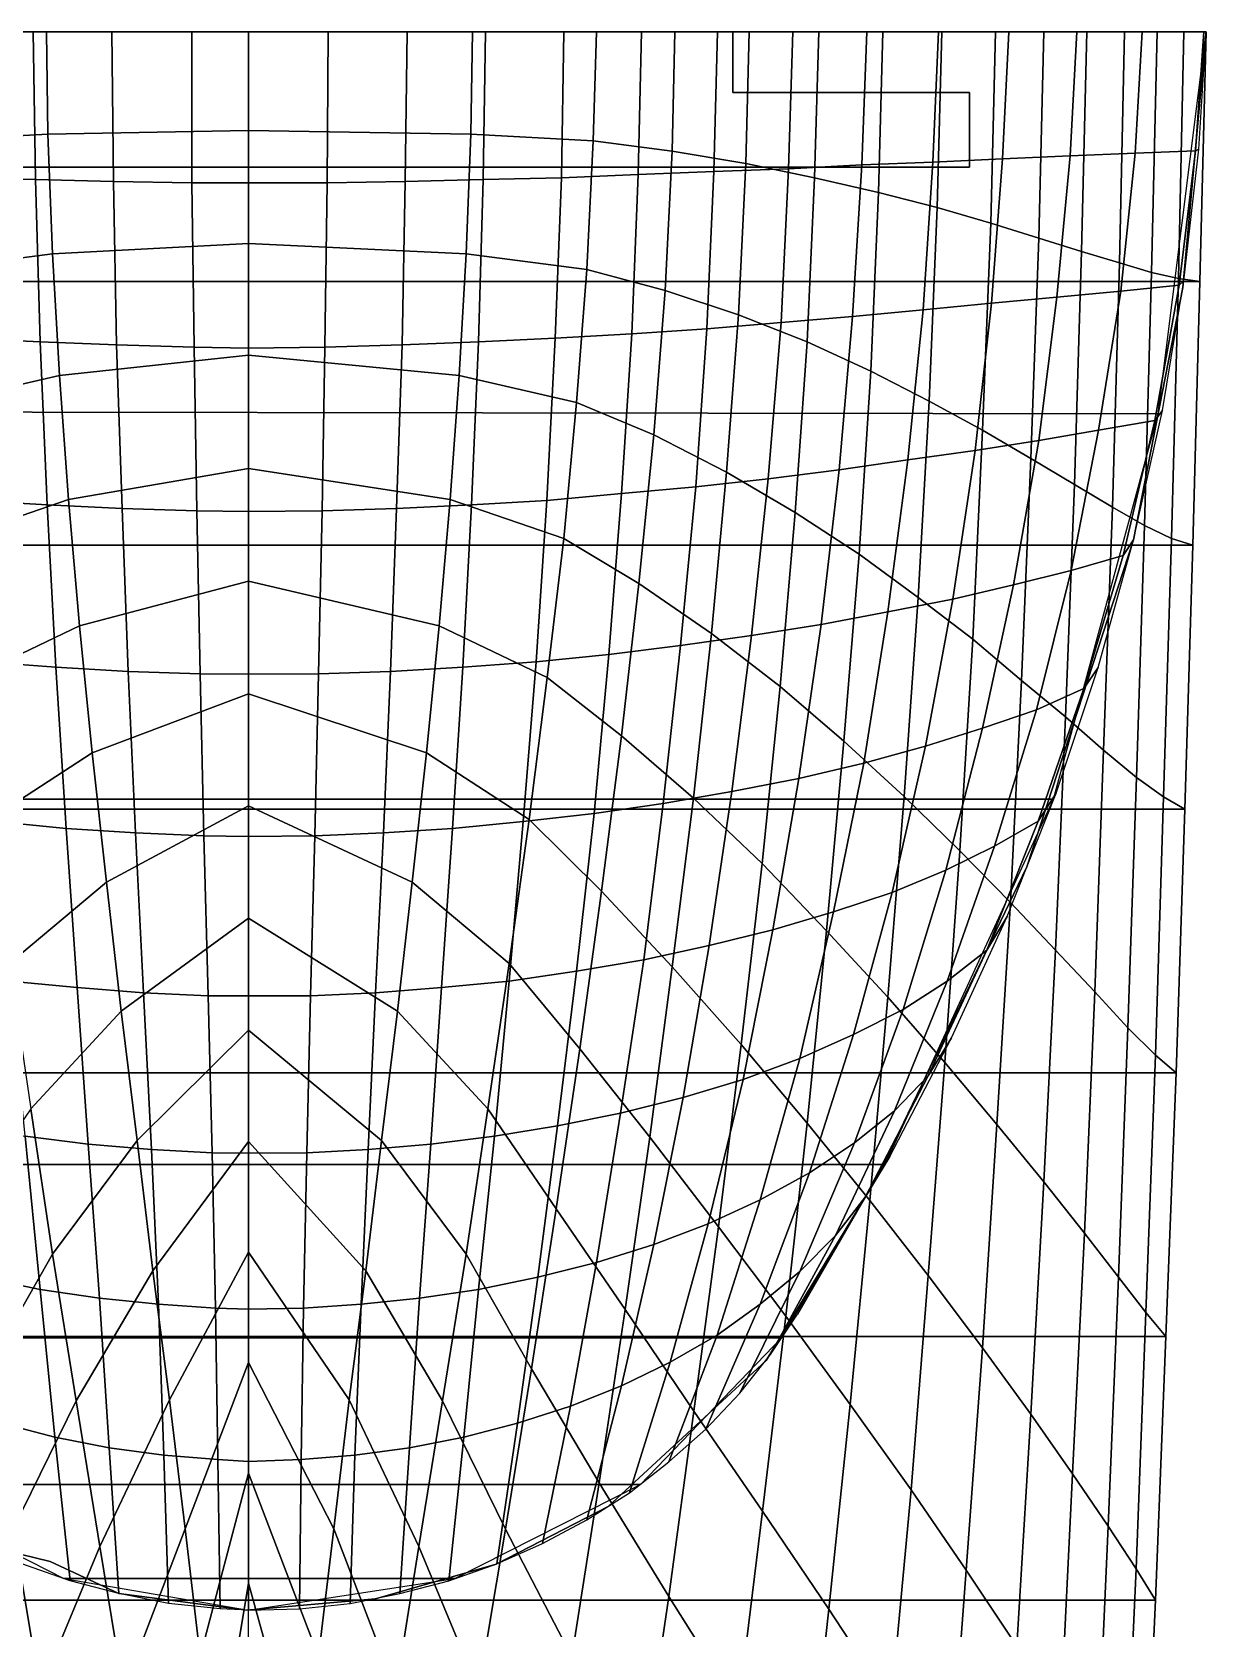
# Model space of a CAD drawing. Extents: x 0 to 40, y -105 to 0.
# Drawn here: x 15.2 to 40, y -33.72 to 0 of the extents above; entities that cross this region are included whole.
import ezdxf

# ---------------------------------------------------------------- set-up
doc = ezdxf.new("R2010")
doc.units = 0
doc.layers.add('ACESSORIO', color=254, linetype='CONTINUOUS')
doc.layers.add('PRETO', color=88, linetype='CONTINUOUS')

msp = doc.modelspace()

# ---------------------------------------------------------------- linework, layer by layer
at = {"layer": 'ACESSORIO'}
for points in [[(0.92, -8.01, 71.73), (38.99, -8.07, 71.73), (40, 0, 71.73), (0, 0, 71.73)], [(0.47, 0, 47.19), (39.53, 0, 47.19), (40, 0, 51.14), (0, 0, 51.14)], [(1.03, 0, 43.23), (38.97, 0, 43.23), (39.53, 0, 47.19), (0.47, 0, 47.19)], [(1.72, 0, 39.28), (38.28, 0, 39.28), (38.97, 0, 43.23), (1.03, 0, 43.23)], [(2.52, 0, 35.35), (37.48, 0, 35.35), (38.28, 0, 39.28), (1.72, 0, 39.28)], [(3.43, 0, 31.63), (36.57, 0, 31.63), (37.48, 0, 35.35), (2.52, 0, 35.35)], [(4.45, 0, 27.74), (35.55, 0, 27.74), (36.57, 0, 31.63), (3.43, 0, 31.63)], [(5.58, 0, 23.84), (34.42, 0, 23.84), (35.55, 0, 27.74), (4.45, 0, 27.74)], [(6.83, 0, 19.99), (33.17, 0, 19.99), (34.42, 0, 23.84), (5.58, 0, 23.84)], [(8.18, 0, 16.15), (31.82, 0, 16.15), (33.17, 0, 19.99), (6.83, 0, 19.99)], [(9.65, 0, 12.34), (30.35, 0, 12.34), (31.82, 0, 16.15), (8.18, 0, 16.15)], [(11.22, 0, 8.55), (28.78, 0, 8.55), (30.35, 0, 12.34), (9.65, 0, 12.34)], [(30, 0, 51.14), (30, 0, 71.73), (10, 0, 71.73), (10, 0, 51.14)], [(12.88, 0, 4.78), (27.12, 0, 4.78), (28.78, 0, 8.55), (11.22, 0, 8.55)], [(15.5, 0, 1.45), (24.5, 0, 1.45), (27.12, 0, 4.78), (12.88, 0, 4.78)], [(12.88, 0, 4.78), (12.95, -2.3, 4.71), (15.53, -2.16, 1.37), (15.5, 0, 1.45)], [(20, 0, 75.04), (13.19, 0, 74.79), (13.05, 0, 77.85), (20, 0, 78.34)], [(20, 0, 71.73), (13.33, 0, 71.73), (13.19, 0, 74.79), (20, 0, 75.04)], [(15.22, 0, 78.12), (15.27, -3.12, 78.04), (13.62, -3.08, 77.84), (13.57, 0, 77.91)], [(16.88, 0, 78.26), (16.92, -3.16, 78.18), (15.27, -3.12, 78.04), (15.22, 0, 78.12)], [(19.77, 0, 0.13), (24.5, 0, 1.45), (15.5, 0, 1.45), (19.77, 0, 0.13)], [(15.5, 0, 1.45), (15.53, -2.16, 1.37), (19.77, -2.08, 0.05), (19.77, 0, 0.13)], [(18.57, 0, 78.34), (18.57, -3.19, 78.26), (16.92, -3.16, 78.18), (16.88, 0, 78.26)], [(19.77, 0, 78.34), (19.77, -3.19, 78.26), (18.57, -3.19, 78.26), (18.57, 0, 78.34)], [(19.77, 0, 78.34), (19.77, -3.19, 78.26), (21.43, -3.19, 78.26), (21.45, 0, 78.34)], [(24.5, 0, 1.45), (24.47, -2.16, 1.37), (19.77, -2.08, 0.05), (19.77, 0, 0.13)], [(26.67, 0, 71.73), (20, 0, 71.73), (20, 0, 75.04), (26.81, 0, 74.79)], [(26.81, 0, 74.79), (20, 0, 75.04), (20, 0, 78.34), (26.94, 0, 77.86)], [(21.45, 0, 78.34), (21.43, -3.19, 78.26), (23.08, -3.16, 78.18), (23.12, 0, 78.26)], [(23.12, 0, 78.26), (23.08, -3.16, 78.18), (24.73, -3.12, 78.04), (24.78, 0, 78.12)], [(27.12, 0, 4.78), (27.05, -2.3, 4.71), (24.47, -2.16, 1.37), (24.5, 0, 1.45)], [(24.78, 0, 78.12), (24.73, -3.12, 78.04), (26.38, -3.08, 77.84), (26.43, 0, 77.91)], [(26.43, 0, 77.91), (26.38, -3.08, 77.84), (28, -3.01, 77.55), (28.07, 0, 77.63)], [(33.33, 0, 71.73), (26.67, 0, 71.73), (26.81, 0, 74.79), (33.49, 0, 73.87)], [(33.49, 0, 73.87), (26.81, 0, 74.79), (26.94, 0, 77.86), (33.65, 0, 76.02)], [(28.78, 0, 8.55), (28.72, -2.52, 8.47), (27.05, -2.3, 4.71), (27.12, 0, 4.78)], [(28.07, 0, 77.63), (28, -3.01, 77.55), (29.6, -2.95, 77.2), (29.68, 0, 77.28)], [(30.35, 0, 12.34), (30.28, -2.78, 12.26), (28.72, -2.52, 8.47), (28.78, 0, 8.55)], [(29.68, 0, 77.28), (29.6, -2.95, 77.2), (31.18, -2.89, 76.78), (31.27, 0, 76.87)], [(30, -1.28, 51.14), (30, -1.28, 71.73), (30, 0, 71.73), (30, 0, 51.14)], [(31.82, 0, 16.15), (31.73, -3.08, 16.07), (30.28, -2.78, 12.26), (30.35, 0, 12.34)], [(31.27, 0, 76.87), (31.18, -2.89, 76.78), (32.73, -2.81, 76.3), (32.83, 0, 76.39)], [(33.17, 0, 19.99), (33.08, -3.39, 19.91), (31.73, -3.08, 16.07), (31.82, 0, 16.15)], [(32.83, 0, 76.39), (32.73, -2.81, 76.3), (34.23, -2.75, 75.75), (34.35, 0, 75.84)], [(34.42, 0, 23.84), (34.32, -3.71, 23.79), (33.08, -3.39, 19.91), (33.17, 0, 19.99)], [(40, 0, 71.73), (33.33, 0, 71.73), (33.49, 0, 73.87), (39.98, 0, 72.38)], [(39.98, 0, 72.38), (33.49, 0, 73.87), (33.65, 0, 76.02), (39.95, 0, 73.03)], [(34.35, 0, 75.84), (34.23, -2.75, 75.75), (35.7, -2.68, 75.16), (35.83, 0, 75.24)], [(35.55, 0, 27.74), (35.45, -4.04, 27.67), (34.32, -3.71, 23.79), (34.42, 0, 23.84)], [(36.57, 0, 31.63), (36.47, -4.36, 31.59), (35.45, -4.04, 27.67), (35.55, 0, 27.74)], [(35.83, 0, 75.24), (35.7, -2.68, 75.16), (37.13, -2.62, 74.5), (37.27, 0, 74.56)], [(37.48, 0, 35.35), (37.37, -4.64, 35.33), (36.47, -4.36, 31.59), (36.57, 0, 31.63)], [(37.27, 0, 74.56), (37.13, -2.62, 74.5), (38.5, -2.56, 73.78), (38.65, 0, 73.83)], [(38.28, 0, 39.28), (38.17, -4.88, 39.26), (37.37, -4.64, 35.33), (37.48, 0, 35.35)], [(38.97, 0, 43.23), (38.85, -5.08, 43.22), (38.17, -4.88, 39.26), (38.28, 0, 39.28)], [(38.65, 0, 73.83), (38.5, -2.56, 73.78), (39.78, -2.51, 72.99), (39.95, 0, 73.03)], [(39.53, 0, 47.19), (39.42, -5.21, 47.17), (38.85, -5.08, 43.22), (38.97, 0, 43.23)], [(40, 0, 51.14), (39.87, -5.27, 51.14), (39.42, -5.21, 47.17), (39.53, 0, 47.19)], [(39.95, 0, 73.03), (39.78, -2.51, 72.99), (39.85, -2.48, 71.73), (40, 0, 71.73)], [(35, -1.28, 51.14), (35, -1.28, 71.73), (30, -1.28, 71.73), (30, -1.28, 51.14)], [(35, -2.86, 51.14), (35, -2.86, 71.73), (35, -1.28, 71.73), (35, -1.28, 51.14)], [(12.95, -2.3, 4.71), (13.08, -5.02, 4.66), (15.63, -4.69, 1.33), (15.53, -2.16, 1.37)], [(15.53, -2.16, 1.37), (15.63, -4.69, 1.33), (19.77, -4.47), (19.77, -2.08, 0.05)], [(24.47, -2.16, 1.37), (24.37, -4.69, 1.33), (19.77, -4.47), (19.77, -2.08, 0.05)], [(27.05, -2.3, 4.71), (26.92, -5.02, 4.66), (24.37, -4.69, 1.33), (24.47, -2.16, 1.37)], [(28.72, -2.52, 8.47), (28.57, -5.46, 8.39), (26.92, -5.02, 4.66), (27.05, -2.3, 4.71)], [(30.28, -2.78, 12.26), (30.12, -5.98, 12.18), (28.57, -5.46, 8.39), (28.72, -2.52, 8.47)], [(34.23, -2.75, 75.75), (34.02, -5.87, 75.53), (35.47, -5.73, 74.95), (35.7, -2.68, 75.16)], [(35.7, -2.68, 75.16), (35.47, -5.73, 74.95), (36.85, -5.6, 74.32), (37.13, -2.62, 74.5)], [(37.13, -2.62, 74.5), (36.85, -5.6, 74.32), (38.2, -5.48, 73.63), (38.5, -2.56, 73.78)], [(38.5, -2.56, 73.78), (38.2, -5.48, 73.63), (39.43, -5.35, 72.9), (39.78, -2.51, 72.99)], [(39.78, -2.51, 72.99), (39.43, -5.35, 72.9), (39.53, -5.26, 71.73), (39.85, -2.48, 71.73)], [(5, -2.86, 51.14), (5, -2.86, 71.73), (35, -2.86, 71.73), (35, -2.86, 51.14)], [(26.38, -3.08, 77.84), (26.25, -6.47, 77.6), (27.87, -6.38, 77.31), (28, -3.01, 77.55)], [(28, -3.01, 77.55), (27.87, -6.38, 77.31), (29.45, -6.27, 76.96), (29.6, -2.95, 77.2)], [(29.6, -2.95, 77.2), (29.45, -6.27, 76.96), (31.02, -6.14, 76.54), (31.18, -2.89, 76.78)], [(31.73, -3.08, 16.07), (31.57, -6.55, 16), (30.12, -5.98, 12.18), (30.28, -2.78, 12.26)], [(31.18, -2.89, 76.78), (31.02, -6.14, 76.54), (32.53, -6.01, 76.06), (32.73, -2.81, 76.3)], [(32.73, -2.81, 76.3), (32.53, -6.01, 76.06), (34.02, -5.87, 75.53), (34.23, -2.75, 75.75)], [(15.27, -3.12, 78.04), (15.37, -6.55, 77.82), (13.75, -6.47, 77.6), (13.62, -3.08, 77.84)], [(16.92, -3.16, 78.18), (16.98, -6.61, 77.98), (15.37, -6.55, 77.82), (15.27, -3.12, 78.04)], [(18.57, -3.19, 78.26), (18.62, -6.66, 78.06), (16.98, -6.61, 77.98), (16.92, -3.16, 78.18)], [(19.77, -3.19, 78.26), (19.77, -6.68, 78.07), (18.62, -6.66, 78.06), (18.57, -3.19, 78.26)], [(19.77, -3.19, 78.26), (19.77, -6.68, 78.07), (21.38, -6.66, 78.06), (21.43, -3.19, 78.26)], [(21.43, -3.19, 78.26), (21.38, -6.66, 78.06), (23.02, -6.61, 77.98), (23.08, -3.16, 78.18)], [(23.08, -3.16, 78.18), (23.02, -6.61, 77.98), (24.63, -6.55, 77.82), (24.73, -3.12, 78.04)], [(24.73, -3.12, 78.04), (24.63, -6.55, 77.82), (26.25, -6.47, 77.6), (26.38, -3.08, 77.84)], [(33.08, -3.39, 19.91), (32.92, -7.17, 19.84), (31.57, -6.55, 16), (31.73, -3.08, 16.07)], [(34.32, -3.71, 23.79), (34.15, -7.8, 23.72), (32.92, -7.17, 19.84), (33.08, -3.39, 19.91)], [(35.45, -4.04, 27.67), (35.28, -8.41, 27.61), (34.15, -7.8, 23.72), (34.32, -3.71, 23.79)], [(36.47, -4.36, 31.59), (36.3, -9.01, 31.53), (35.28, -8.41, 27.61), (35.45, -4.04, 27.67)], [(37.37, -4.64, 35.33), (37.22, -9.56, 35.28), (36.3, -9.01, 31.53), (36.47, -4.36, 31.59)], [(13.08, -5.02, 4.66), (13.3, -7.83, 4.64), (15.78, -7.26, 1.36), (15.63, -4.69, 1.33)], [(15.63, -4.69, 1.33), (15.78, -7.26, 1.36), (19.77, -6.83), (19.77, -4.47)], [(24.37, -4.69, 1.33), (24.22, -7.26, 1.36), (19.77, -6.83), (19.77, -4.47)], [(26.92, -5.02, 4.66), (26.7, -7.83, 4.64), (24.22, -7.26, 1.36), (24.37, -4.69, 1.33)], [(38.17, -4.88, 39.26), (38.02, -10.04, 39.23), (37.22, -9.56, 35.28), (37.37, -4.64, 35.33)], [(28.57, -5.46, 8.39), (28.33, -8.51, 8.35), (26.7, -7.83, 4.64), (26.92, -5.02, 4.66)], [(38.85, -5.08, 43.22), (38.7, -10.43, 43.19), (38.02, -10.04, 39.23), (38.17, -4.88, 39.26)], [(38.2, -5.48, 73.63), (37.73, -8.41, 73.43), (38.92, -8.21, 72.75), (39.43, -5.35, 72.9)], [(39.42, -5.21, 47.17), (39.27, -10.7, 47.17), (38.7, -10.43, 43.19), (38.85, -5.08, 43.22)], [(39.43, -5.35, 72.9), (38.92, -8.21, 72.75), (39.08, -8, 71.73), (39.53, -5.26, 71.73)], [(39.87, -5.27, 51.14), (39.72, -10.84, 51.14), (39.27, -10.7, 47.17), (39.42, -5.21, 47.17)], [(30.12, -5.98, 12.18), (29.87, -9.3, 12.1), (28.33, -8.51, 8.35), (28.57, -5.46, 8.39)], [(34.02, -5.87, 75.53), (33.7, -9.04, 75.18), (35.12, -8.84, 74.64), (35.47, -5.73, 74.95)], [(35.47, -5.73, 74.95), (35.12, -8.84, 74.64), (36.47, -8.63, 74.05), (36.85, -5.6, 74.32)], [(36.85, -5.6, 74.32), (36.47, -8.63, 74.05), (37.73, -8.41, 73.43), (38.2, -5.48, 73.63)], [(31.57, -6.55, 16), (31.32, -10.15, 15.91), (29.87, -9.3, 12.1), (30.12, -5.98, 12.18)], [(31.02, -6.14, 76.54), (30.75, -9.44, 76.17), (32.25, -9.25, 75.7), (32.53, -6.01, 76.06)], [(32.53, -6.01, 76.06), (32.25, -9.25, 75.7), (33.7, -9.04, 75.18), (34.02, -5.87, 75.53)], [(26.25, -6.47, 77.6), (26.07, -9.9, 77.23), (27.65, -9.75, 76.93), (27.87, -6.38, 77.31)], [(27.87, -6.38, 77.31), (27.65, -9.75, 76.93), (29.22, -9.61, 76.58), (29.45, -6.27, 76.96)], [(29.45, -6.27, 76.96), (29.22, -9.61, 76.58), (30.75, -9.44, 76.17), (31.02, -6.14, 76.54)], [(15.37, -6.55, 77.82), (15.52, -9.99, 77.46), (13.93, -9.9, 77.23), (13.75, -6.47, 77.6)], [(16.98, -6.61, 77.98), (17.1, -10.07, 77.63), (15.52, -9.99, 77.46), (15.37, -6.55, 77.82)], [(18.62, -6.66, 78.06), (18.68, -10.12, 77.72), (17.1, -10.07, 77.63), (16.98, -6.61, 77.98)], [(19.77, -6.68, 78.07), (19.77, -10.13, 77.73), (18.68, -10.12, 77.72), (18.62, -6.66, 78.06)], [(19.77, -6.68, 78.07), (19.77, -10.13, 77.73), (21.33, -10.12, 77.72), (21.38, -6.66, 78.06)], [(21.38, -6.66, 78.06), (21.33, -10.12, 77.72), (22.9, -10.07, 77.63), (23.02, -6.61, 77.98)], [(23.02, -6.61, 77.98), (22.9, -10.07, 77.63), (24.48, -9.99, 77.46), (24.63, -6.55, 77.82)], [(24.63, -6.55, 77.82), (24.48, -9.99, 77.46), (26.07, -9.9, 77.23), (26.25, -6.47, 77.6)], [(32.92, -7.17, 19.84), (32.67, -11.03, 19.75), (31.32, -10.15, 15.91), (31.57, -6.55, 16)], [(15.78, -7.26, 1.36), (15.97, -9.88, 1.42), (19.77, -9.22, 0.04), (19.77, -6.83)], [(24.22, -7.26, 1.36), (24.03, -9.88, 1.42), (19.77, -9.22, 0.04), (19.77, -6.83)], [(13.3, -7.83, 4.64), (13.57, -10.7, 4.67), (15.97, -9.88, 1.42), (15.78, -7.26, 1.36)], [(26.7, -7.83, 4.64), (26.43, -10.7, 4.67), (24.03, -9.88, 1.42), (24.22, -7.26, 1.36)], [(34.15, -7.8, 23.72), (33.92, -11.95, 23.63), (32.67, -11.03, 19.75), (32.92, -7.17, 19.84)], [(3.22, -16.21, 71.73), (36.78, -16.21, 71.73), (38.99, -8.07, 71.73), (0.92, -8.01, 71.73)], [(28.33, -8.51, 8.35), (28.02, -11.65, 8.33), (26.43, -10.7, 4.67), (26.7, -7.83, 4.64)], [(35.28, -8.41, 27.61), (35.07, -12.83, 27.53), (33.92, -11.95, 23.63), (34.15, -7.8, 23.72)], [(38.92, -8.21, 72.75), (38.25, -11.06, 72.59), (38.47, -10.73, 71.73), (39.08, -8, 71.73)], [(36.3, -9.01, 31.53), (36.1, -13.7, 31.46), (35.07, -12.83, 27.53), (35.28, -8.41, 27.61)], [(36.47, -8.63, 74.05), (35.93, -11.68, 73.71), (37.15, -11.38, 73.15), (37.73, -8.41, 73.43)], [(37.73, -8.41, 73.43), (37.15, -11.38, 73.15), (38.25, -11.06, 72.59), (38.92, -8.21, 72.75)], [(29.87, -9.3, 12.1), (29.55, -12.71, 12.05), (28.02, -11.65, 8.33), (28.33, -8.51, 8.35)], [(35.12, -8.84, 74.64), (34.65, -11.98, 74.24), (35.93, -11.68, 73.71), (36.47, -8.63, 74.05)], [(32.25, -9.25, 75.7), (31.87, -12.52, 75.24), (33.28, -12.25, 74.76), (33.7, -9.04, 75.18)], [(33.7, -9.04, 75.18), (33.28, -12.25, 74.76), (34.65, -11.98, 74.24), (35.12, -8.84, 74.64)], [(37.22, -9.56, 35.28), (37.03, -14.47, 35.21), (36.1, -13.7, 31.46), (36.3, -9.01, 31.53)], [(15.97, -9.88, 1.42), (16.2, -12.55, 1.54), (19.77, -11.6, 0.13), (19.77, -9.22, 0.04)], [(24.03, -9.88, 1.42), (23.8, -12.55, 1.54), (19.77, -11.6, 0.13), (19.77, -9.22, 0.04)], [(29.22, -9.61, 76.58), (28.9, -12.96, 76.09), (30.4, -12.75, 75.68), (30.75, -9.44, 76.17)], [(31.32, -10.15, 15.91), (31, -13.83, 15.83), (29.55, -12.71, 12.05), (29.87, -9.3, 12.1)], [(30.75, -9.44, 76.17), (30.4, -12.75, 75.68), (31.87, -12.52, 75.24), (32.25, -9.25, 75.7)], [(26.07, -9.9, 77.23), (25.85, -13.31, 76.74), (27.38, -13.15, 76.44), (27.65, -9.75, 76.93)], [(27.65, -9.75, 76.93), (27.38, -13.15, 76.44), (28.9, -12.96, 76.09), (29.22, -9.61, 76.58)], [(38.02, -10.04, 39.23), (37.83, -15.17, 39.18), (37.03, -14.47, 35.21), (37.22, -9.56, 35.28)], [(13.57, -10.7, 4.67), (13.92, -13.64, 4.73), (16.2, -12.55, 1.54), (15.97, -9.88, 1.42)], [(15.52, -9.99, 77.46), (15.7, -13.42, 76.97), (14.17, -13.31, 76.74), (13.93, -9.9, 77.23)], [(17.1, -10.07, 77.63), (17.23, -13.51, 77.14), (15.7, -13.42, 76.97), (15.52, -9.99, 77.46)], [(18.68, -10.12, 77.72), (18.75, -13.56, 77.24), (17.23, -13.51, 77.14), (17.1, -10.07, 77.63)], [(21.33, -10.12, 77.72), (21.25, -13.56, 77.24), (22.77, -13.51, 77.14), (22.9, -10.07, 77.63)], [(22.9, -10.07, 77.63), (22.77, -13.51, 77.14), (24.3, -13.42, 76.97), (24.48, -9.99, 77.46)], [(26.43, -10.7, 4.67), (26.08, -13.64, 4.73), (23.8, -12.55, 1.54), (24.03, -9.88, 1.42)], [(24.48, -9.99, 77.46), (24.3, -13.42, 76.97), (25.85, -13.31, 76.74), (26.07, -9.9, 77.23)], [(38.7, -10.43, 43.19), (38.53, -15.75, 43.16), (37.83, -15.17, 39.18), (38.02, -10.04, 39.23)], [(19.77, -10.13, 77.73), (19.77, -13.57, 77.25), (18.75, -13.56, 77.24), (18.68, -10.12, 77.72)], [(19.77, -10.13, 77.73), (19.77, -13.57, 77.25), (21.25, -13.56, 77.24), (21.33, -10.12, 77.72)], [(32.67, -11.03, 19.75), (32.35, -14.98, 19.66), (31, -13.83, 15.83), (31.32, -10.15, 15.91)], [(39.27, -10.7, 47.17), (39.1, -16.16, 47.15), (38.53, -15.75, 43.16), (38.7, -10.43, 43.19)], [(28.02, -11.65, 8.33), (27.65, -14.87, 8.34), (26.08, -13.64, 4.73), (26.43, -10.7, 4.67)], [(38.25, -11.06, 72.59), (37.42, -13.87, 72.39), (37.72, -13.43, 71.73), (38.47, -10.73, 71.73)], [(39.72, -10.84, 51.14), (39.55, -16.42, 51.14), (39.1, -16.16, 47.15), (39.27, -10.7, 47.17)], [(33.92, -11.95, 23.63), (33.62, -16.15, 23.52), (32.35, -14.98, 19.66), (32.67, -11.03, 19.75)], [(37.15, -11.38, 73.15), (36.42, -14.32, 72.87), (37.42, -13.87, 72.39), (38.25, -11.06, 72.59)], [(35.93, -11.68, 73.71), (35.28, -14.71, 73.34), (36.42, -14.32, 72.87), (37.15, -11.38, 73.15)], [(16.2, -12.55, 1.54), (16.47, -15.23, 1.71), (19.77, -13.98, 0.25), (19.77, -11.6, 0.13)], [(23.8, -12.55, 1.54), (23.53, -15.23, 1.71), (19.77, -13.98, 0.25), (19.77, -11.6, 0.13)], [(29.55, -12.71, 12.05), (29.17, -16.19, 12.01), (27.65, -14.87, 8.34), (28.02, -11.65, 8.33)], [(34.65, -11.98, 74.24), (34.07, -15.09, 73.8), (35.28, -14.71, 73.34), (35.93, -11.68, 73.71)], [(33.28, -12.25, 74.76), (32.77, -15.45, 74.25), (34.07, -15.09, 73.8), (34.65, -11.98, 74.24)], [(35.07, -12.83, 27.53), (34.8, -17.3, 27.44), (33.62, -16.15, 23.52), (33.92, -11.95, 23.63)], [(31.87, -12.52, 75.24), (31.4, -15.77, 74.69), (32.77, -15.45, 74.25), (33.28, -12.25, 74.76)], [(13.92, -13.64, 4.73), (14.3, -16.64, 4.84), (16.47, -15.23, 1.71), (16.2, -12.55, 1.54)], [(26.08, -13.64, 4.73), (25.7, -16.64, 4.84), (23.53, -15.23, 1.71), (23.8, -12.55, 1.54)], [(28.9, -12.96, 76.09), (28.53, -16.3, 75.5), (29.98, -16.05, 75.11), (30.4, -12.75, 75.68)], [(31, -13.83, 15.83), (30.62, -17.57, 15.76), (29.17, -16.19, 12.01), (29.55, -12.71, 12.05)], [(30.4, -12.75, 75.68), (29.98, -16.05, 75.11), (31.4, -15.77, 74.69), (31.87, -12.52, 75.24)], [(25.85, -13.31, 76.74), (25.57, -16.68, 76.13), (27.07, -16.51, 75.83), (27.38, -13.15, 76.44)], [(27.38, -13.15, 76.44), (27.07, -16.51, 75.83), (28.53, -16.3, 75.5), (28.9, -12.96, 76.09)], [(36.1, -13.7, 31.46), (35.87, -18.39, 31.37), (34.8, -17.3, 27.44), (35.07, -12.83, 27.53)], [(15.7, -13.42, 76.97), (15.92, -16.83, 76.36), (14.43, -16.68, 76.13), (14.17, -13.31, 76.74)], [(17.23, -13.51, 77.14), (17.38, -16.92, 76.53), (15.92, -16.83, 76.36), (15.7, -13.42, 76.97)], [(22.77, -13.51, 77.14), (22.62, -16.92, 76.53), (24.08, -16.83, 76.36), (24.3, -13.42, 76.97)], [(24.3, -13.42, 76.97), (24.08, -16.83, 76.36), (25.57, -16.68, 76.13), (25.85, -13.31, 76.74)], [(37.42, -13.87, 72.39), (36.45, -16.67, 72.21), (36.83, -16.08, 71.73), (37.72, -13.43, 71.73)], [(18.75, -13.56, 77.24), (18.83, -16.98, 76.63), (17.38, -16.92, 76.53), (17.23, -13.51, 77.14)], [(19.77, -13.57, 77.25), (19.77, -17, 76.66), (18.83, -16.98, 76.63), (18.75, -13.56, 77.24)], [(19.77, -13.57, 77.25), (19.77, -17, 76.66), (21.17, -16.98, 76.63), (21.25, -13.56, 77.24)], [(21.25, -13.56, 77.24), (21.17, -16.98, 76.63), (22.62, -16.92, 76.53), (22.77, -13.51, 77.14)], [(27.65, -14.87, 8.34), (27.23, -18.15, 8.37), (25.7, -16.64, 4.84), (26.08, -13.64, 4.73)], [(37.03, -14.47, 35.21), (36.82, -19.4, 35.15), (35.87, -18.39, 31.37), (36.1, -13.7, 31.46)], [(16.47, -15.23, 1.71), (16.77, -17.96, 1.91), (19.77, -16.35, 0.41), (19.77, -13.98, 0.25)], [(23.53, -15.23, 1.71), (23.23, -17.96, 1.91), (19.77, -16.35, 0.41), (19.77, -13.98, 0.25)], [(32.35, -14.98, 19.66), (31.98, -18.99, 19.56), (30.62, -17.57, 15.76), (31, -13.83, 15.83)], [(36.42, -14.32, 72.87), (35.53, -17.2, 72.57), (36.45, -16.67, 72.21), (37.42, -13.87, 72.39)], [(35.28, -14.71, 73.34), (34.5, -17.71, 72.95), (35.53, -17.2, 72.57), (36.42, -14.32, 72.87)], [(37.83, -15.17, 39.18), (37.65, -20.28, 39.13), (36.82, -19.4, 35.15), (37.03, -14.47, 35.21)], [(34.07, -15.09, 73.8), (33.37, -18.18, 73.34), (34.5, -17.71, 72.95), (35.28, -14.71, 73.34)], [(29.17, -16.19, 12.01), (28.72, -19.75, 12), (27.23, -18.15, 8.37), (27.65, -14.87, 8.34)], [(33.62, -16.15, 23.52), (33.28, -20.39, 23.43), (31.98, -18.99, 19.56), (32.35, -14.98, 19.66)], [(32.77, -15.45, 74.25), (32.13, -18.59, 73.72), (33.37, -18.18, 73.34), (34.07, -15.09, 73.8)], [(38.53, -15.75, 43.16), (38.35, -21.04, 43.13), (37.65, -20.28, 39.13), (37.83, -15.17, 39.18)], [(14.3, -16.64, 4.84), (14.72, -19.68, 4.98), (16.77, -17.96, 1.91), (16.47, -15.23, 1.71)], [(25.7, -16.64, 4.84), (25.28, -19.68, 4.98), (23.23, -17.96, 1.91), (23.53, -15.23, 1.71)], [(31.4, -15.77, 74.69), (30.85, -18.97, 74.1), (32.13, -18.59, 73.72), (32.77, -15.45, 74.25)], [(29.98, -16.05, 75.11), (29.5, -19.3, 74.47), (30.85, -18.97, 74.1), (31.4, -15.77, 74.69)], [(39.1, -16.16, 47.15), (38.93, -21.62, 47.13), (38.35, -21.04, 43.13), (38.53, -15.75, 43.16)], [(28.53, -16.3, 75.5), (28.12, -19.6, 74.82), (29.5, -19.3, 74.47), (29.98, -16.05, 75.11)], [(34.8, -17.3, 27.44), (34.48, -21.77, 27.34), (33.28, -20.39, 23.43), (33.62, -16.15, 23.52)], [(36.45, -16.67, 72.21), (35.37, -19.4, 72.03), (35.8, -18.69, 71.73), (36.83, -16.08, 71.73)], [(39.55, -16.42, 51.14), (39.37, -21.99, 51.14), (38.93, -21.62, 47.13), (39.1, -16.16, 47.15)], [(6.78, -23.93, 71.73), (33.22, -23.93, 71.73), (36.78, -16.21, 71.73), (3.22, -16.21, 71.73)], [(16.77, -17.96, 1.91), (17.08, -20.69, 2.17), (19.77, -18.72, 0.62), (19.77, -16.35, 0.41)], [(23.23, -17.96, 1.91), (22.92, -20.69, 2.17), (19.77, -18.72, 0.62), (19.77, -16.35, 0.41)], [(25.57, -16.68, 76.13), (25.28, -20.05, 75.4), (26.7, -19.84, 75.13), (27.07, -16.51, 75.83)], [(27.07, -16.51, 75.83), (26.7, -19.84, 75.13), (28.12, -19.6, 74.82), (28.53, -16.3, 75.5)], [(30.62, -17.57, 15.76), (30.18, -21.39, 15.7), (28.72, -19.75, 12), (29.17, -16.19, 12.01)], [(15.92, -16.83, 76.36), (16.15, -20.19, 75.62), (14.73, -20.05, 75.4), (14.43, -16.68, 76.13)], [(17.38, -16.92, 76.53), (17.55, -20.3, 75.79), (16.15, -20.19, 75.62), (15.92, -16.83, 76.36)], [(22.62, -16.92, 76.53), (22.45, -20.3, 75.79), (23.85, -20.19, 75.62), (24.08, -16.83, 76.36)], [(24.08, -16.83, 76.36), (23.85, -20.19, 75.62), (25.28, -20.05, 75.4), (25.57, -16.68, 76.13)], [(27.23, -18.15, 8.37), (26.77, -21.48, 8.43), (25.28, -19.68, 4.98), (25.7, -16.64, 4.84)], [(35.53, -17.2, 72.57), (34.53, -20.05, 72.29), (35.37, -19.4, 72.03), (36.45, -16.67, 72.21)], [(18.83, -16.98, 76.63), (18.92, -20.36, 75.9), (17.55, -20.3, 75.79), (17.38, -16.92, 76.53)], [(19.77, -17, 76.66), (19.77, -20.36, 75.92), (18.92, -20.36, 75.9), (18.83, -16.98, 76.63)], [(19.77, -17, 76.66), (19.77, -20.36, 75.92), (21.08, -20.36, 75.9), (21.17, -16.98, 76.63)], [(21.17, -16.98, 76.63), (21.08, -20.36, 75.9), (22.45, -20.3, 75.79), (22.62, -16.92, 76.53)], [(34.5, -17.71, 72.95), (33.6, -20.65, 72.56), (34.53, -20.05, 72.29), (35.53, -17.2, 72.57)], [(35.87, -18.39, 31.37), (35.58, -23.08, 31.28), (34.48, -21.77, 27.34), (34.8, -17.3, 27.44)], [(31.98, -18.99, 19.56), (31.57, -23.05, 19.49), (30.18, -21.39, 15.7), (30.62, -17.57, 15.76)], [(33.37, -18.18, 73.34), (32.55, -21.18, 72.86), (33.6, -20.65, 72.56), (34.5, -17.71, 72.95)], [(14.72, -19.68, 4.98), (15.17, -22.75, 5.16), (17.08, -20.69, 2.17), (16.77, -17.96, 1.91)], [(25.28, -19.68, 4.98), (24.83, -22.75, 5.16), (22.92, -20.69, 2.17), (23.23, -17.96, 1.91)], [(28.72, -19.75, 12), (28.25, -23.35, 12), (26.77, -21.48, 8.43), (27.23, -18.15, 8.37)], [(32.13, -18.59, 73.72), (31.42, -21.69, 73.17), (32.55, -21.18, 72.86), (33.37, -18.18, 73.34)], [(36.82, -19.4, 35.15), (36.57, -24.29, 35.07), (35.58, -23.08, 31.28), (35.87, -18.39, 31.37)], [(17.08, -20.69, 2.17), (17.42, -23.42, 2.47), (19.77, -21.09, 0.88), (19.77, -18.72, 0.62)], [(22.92, -20.69, 2.17), (22.58, -23.42, 2.47), (19.77, -21.09, 0.88), (19.77, -18.72, 0.62)], [(30.85, -18.97, 74.1), (30.22, -22.13, 73.49), (31.42, -21.69, 73.17), (32.13, -18.59, 73.72)], [(35.37, -19.4, 72.03), (34.13, -22.05, 71.89), (34.62, -21.25, 71.73), (35.8, -18.69, 71.73)], [(29.5, -19.3, 74.47), (28.95, -22.51, 73.79), (30.22, -22.13, 73.49), (30.85, -18.97, 74.1)], [(33.28, -20.39, 23.43), (32.9, -24.69, 23.33), (31.57, -23.05, 19.49), (31.98, -18.99, 19.56)], [(28.12, -19.6, 74.82), (27.63, -22.84, 74.09), (28.95, -22.51, 73.79), (29.5, -19.3, 74.47)], [(34.53, -20.05, 72.29), (33.42, -22.79, 72.04), (34.13, -22.05, 71.89), (35.37, -19.4, 72.03)], [(37.65, -20.28, 39.13), (37.43, -25.38, 39.06), (36.57, -24.29, 35.07), (36.82, -19.4, 35.15)], [(26.77, -21.48, 8.43), (26.27, -24.86, 8.52), (24.83, -22.75, 5.16), (25.28, -19.68, 4.98)], [(25.28, -20.05, 75.4), (24.97, -23.33, 74.59), (26.3, -23.11, 74.36), (26.7, -19.84, 75.13)], [(26.7, -19.84, 75.13), (26.3, -23.11, 74.36), (27.63, -22.84, 74.09), (28.12, -19.6, 74.82)], [(30.18, -21.39, 15.7), (29.7, -25.24, 15.66), (28.25, -23.35, 12), (28.72, -19.75, 12)], [(16.15, -20.19, 75.62), (16.38, -23.5, 74.8), (15.05, -23.33, 74.59), (14.73, -20.05, 75.4)], [(17.55, -20.3, 75.79), (17.72, -23.61, 74.94), (16.38, -23.5, 74.8), (16.15, -20.19, 75.62)], [(22.45, -20.3, 75.79), (22.3, -23.61, 74.94), (23.62, -23.5, 74.8), (23.85, -20.19, 75.62)], [(23.85, -20.19, 75.62), (23.62, -23.5, 74.8), (24.97, -23.33, 74.59), (25.28, -20.05, 75.4)], [(33.6, -20.65, 72.56), (32.57, -23.47, 72.22), (33.42, -22.79, 72.04), (34.53, -20.05, 72.29)], [(18.92, -20.36, 75.9), (19, -23.68, 75.04), (17.72, -23.61, 74.94), (17.55, -20.3, 75.79)], [(19.77, -20.36, 75.92), (19.77, -23.69, 75.07), (19, -23.68, 75.04), (18.92, -20.36, 75.9)], [(19.77, -20.36, 75.92), (19.77, -23.69, 75.07), (21, -23.68, 75.04), (21.08, -20.36, 75.9)], [(21.08, -20.36, 75.9), (21, -23.68, 75.04), (22.3, -23.61, 74.94), (22.45, -20.3, 75.79)], [(34.48, -21.77, 27.34), (34.13, -26.27, 27.23), (32.9, -24.69, 23.33), (33.28, -20.39, 23.43)], [(38.35, -21.04, 43.13), (38.15, -26.31, 43.09), (37.43, -25.38, 39.06), (37.65, -20.28, 39.13)], [(15.17, -22.75, 5.16), (15.63, -25.82, 5.37), (17.42, -23.42, 2.47), (17.08, -20.69, 2.17)], [(24.83, -22.75, 5.16), (24.37, -25.82, 5.37), (22.58, -23.42, 2.47), (22.92, -20.69, 2.17)], [(32.55, -21.18, 72.86), (31.62, -24.1, 72.42), (32.57, -23.47, 72.22), (33.6, -20.65, 72.56)], [(17.42, -23.42, 2.47), (17.75, -26.17, 2.81), (19.77, -23.44, 1.16), (19.77, -21.09, 0.88)], [(22.58, -23.42, 2.47), (22.25, -26.17, 2.81), (19.77, -23.44, 1.16), (19.77, -21.09, 0.88)], [(31.42, -21.69, 73.17), (30.58, -24.67, 72.64), (31.62, -24.1, 72.42), (32.55, -21.18, 72.86)], [(38.93, -21.62, 47.13), (38.73, -27.05, 47.12), (38.15, -26.31, 43.09), (38.35, -21.04, 43.13)], [(28.25, -23.35, 12), (27.73, -26.99, 12.03), (26.27, -24.86, 8.52), (26.77, -21.48, 8.43)], [(31.57, -23.05, 19.49), (31.12, -27.13, 19.41), (29.7, -25.24, 15.66), (30.18, -21.39, 15.7)], [(34.13, -22.05, 71.89), (32.8, -24.62, 71.78), (33.32, -23.76, 71.73), (34.62, -21.25, 71.73)], [(30.22, -22.13, 73.49), (29.48, -25.18, 72.87), (30.58, -24.67, 72.64), (31.42, -21.69, 73.17)], [(35.58, -23.08, 31.28), (35.28, -27.8, 31.19), (34.13, -26.27, 27.23), (34.48, -21.77, 27.34)], [(39.37, -21.99, 51.14), (39.15, -27.56, 51.14), (38.73, -27.05, 47.12), (38.93, -21.62, 47.13)], [(28.95, -22.51, 73.79), (28.33, -25.62, 73.09), (29.48, -25.18, 72.87), (30.22, -22.13, 73.49)], [(33.42, -22.79, 72.04), (32.17, -25.43, 71.85), (32.8, -24.62, 71.78), (34.13, -22.05, 71.89)], [(27.63, -22.84, 74.09), (27.12, -26, 73.31), (28.33, -25.62, 73.09), (28.95, -22.51, 73.79)], [(13.73, -24.86, 8.52), (14.25, -28.24, 8.65), (15.63, -25.82, 5.37), (15.17, -22.75, 5.16)], [(26.27, -24.86, 8.52), (25.75, -28.24, 8.65), (24.37, -25.82, 5.37), (24.83, -22.75, 5.16)], [(26.3, -23.11, 74.36), (25.88, -26.31, 73.52), (27.12, -26, 73.31), (27.63, -22.84, 74.09)], [(32.57, -23.47, 72.22), (31.42, -26.19, 71.93), (32.17, -25.43, 71.85), (33.42, -22.79, 72.04)], [(15.05, -23.33, 74.59), (15.37, -26.57, 73.7), (14.12, -26.31, 73.52), (13.7, -23.11, 74.36)], [(24.97, -23.33, 74.59), (24.63, -26.57, 73.7), (25.88, -26.31, 73.52), (26.3, -23.11, 74.36)], [(32.9, -24.69, 23.33), (32.48, -29, 23.24), (31.12, -27.13, 19.41), (31.57, -23.05, 19.49)], [(36.57, -24.29, 35.07), (36.3, -29.2, 34.98), (35.28, -27.8, 31.19), (35.58, -23.08, 31.28)], [(16.38, -23.5, 74.8), (16.62, -26.75, 73.85), (15.37, -26.57, 73.7), (15.05, -23.33, 74.59)], [(15.63, -25.82, 5.37), (16.13, -28.92, 5.63), (17.75, -26.17, 2.81), (17.42, -23.42, 2.47)], [(17.72, -23.61, 74.94), (17.87, -26.88, 73.98), (16.62, -26.75, 73.85), (16.38, -23.5, 74.8)], [(17.75, -26.17, 2.81), (18.1, -28.9, 3.18), (19.77, -25.78, 1.5), (19.77, -23.44, 1.16)], [(22.25, -26.17, 2.81), (21.9, -28.9, 3.18), (19.77, -25.78, 1.5), (19.77, -23.44, 1.16)], [(22.3, -23.61, 74.94), (22.15, -26.88, 73.98), (23.38, -26.75, 73.85), (23.62, -23.5, 74.8)], [(24.37, -25.82, 5.37), (23.87, -28.92, 5.63), (22.25, -26.17, 2.81), (22.58, -23.42, 2.47)], [(23.62, -23.5, 74.8), (23.38, -26.75, 73.85), (24.63, -26.57, 73.7), (24.97, -23.33, 74.59)], [(29.7, -25.24, 15.66), (29.18, -29.14, 15.63), (27.73, -26.99, 12.03), (28.25, -23.35, 12)], [(31.62, -24.1, 72.42), (30.58, -26.88, 72.03), (31.42, -26.19, 71.93), (32.57, -23.47, 72.22)], [(8.97, -27.59, 71.73), (31.03, -27.59, 71.73), (33.22, -23.93, 71.73), (6.78, -23.93, 71.73)], [(19, -23.68, 75.04), (19.07, -26.96, 74.05), (17.87, -26.88, 73.98), (17.72, -23.61, 74.94)], [(19.77, -23.69, 75.07), (19.77, -26.98, 74.07), (19.07, -26.96, 74.05), (19, -23.68, 75.04)], [(19.77, -23.69, 75.07), (19.77, -26.98, 74.07), (20.93, -26.96, 74.05), (21, -23.68, 75.04)], [(21, -23.68, 75.04), (20.93, -26.96, 74.05), (22.15, -26.88, 73.98), (22.3, -23.61, 74.94)], [(32.8, -24.62, 71.78), (31.37, -27.09, 71.73), (31.87, -26.17, 71.73), (33.32, -23.76, 71.73)], [(30.58, -24.67, 72.64), (29.67, -27.53, 72.15), (30.58, -26.88, 72.03), (31.62, -24.1, 72.42)], [(37.43, -25.38, 39.06), (37.18, -30.46, 39), (36.3, -29.2, 34.98), (36.57, -24.29, 35.07)], [(27.73, -26.99, 12.03), (27.18, -30.65, 12.08), (25.75, -28.24, 8.65), (26.27, -24.86, 8.52)], [(29.48, -25.18, 72.87), (28.68, -28.1, 72.28), (29.67, -27.53, 72.15), (30.58, -24.67, 72.64)], [(32.17, -25.43, 71.85), (30.8, -27.94, 71.73), (31.37, -27.09, 71.73), (32.8, -24.62, 71.78)], [(34.13, -26.27, 27.23), (33.77, -30.8, 27.14), (32.48, -29, 23.24), (32.9, -24.69, 23.33)], [(28.33, -25.62, 73.09), (27.65, -28.6, 72.39), (28.68, -28.1, 72.28), (29.48, -25.18, 72.87)], [(31.12, -27.13, 19.41), (30.63, -31.25, 19.36), (29.18, -29.14, 15.63), (29.7, -25.24, 15.66)], [(27.12, -26, 73.31), (26.57, -29.03, 72.52), (27.65, -28.6, 72.39), (28.33, -25.62, 73.09)], [(31.42, -26.19, 71.93), (30.15, -28.76, 71.73), (30.8, -27.94, 71.73), (32.17, -25.43, 71.85)], [(38.15, -26.31, 43.09), (37.93, -31.57, 43.05), (37.18, -30.46, 39), (37.43, -25.38, 39.06)], [(14.25, -28.24, 8.65), (14.8, -31.63, 8.82), (16.13, -28.92, 5.63), (15.63, -25.82, 5.37)], [(18.1, -28.9, 3.18), (18.43, -31.62, 3.61), (19.77, -28.11, 1.89), (19.77, -25.78, 1.5)], [(21.9, -28.9, 3.18), (21.57, -31.62, 3.61), (19.77, -28.11, 1.89), (19.77, -25.78, 1.5)], [(25.75, -28.24, 8.65), (25.2, -31.63, 8.82), (23.87, -28.92, 5.63), (24.37, -25.82, 5.37)], [(16.13, -28.92, 5.63), (16.63, -32, 5.92), (18.1, -28.9, 3.18), (17.75, -26.17, 2.81)], [(23.87, -28.92, 5.63), (23.37, -32, 5.92), (21.9, -28.9, 3.18), (22.25, -26.17, 2.81)], [(25.88, -26.31, 73.52), (25.45, -29.39, 72.64), (26.57, -29.03, 72.52), (27.12, -26, 73.31)], [(30.58, -26.88, 72.03), (29.43, -29.52, 71.73), (30.15, -28.76, 71.73), (31.42, -26.19, 71.93)], [(35.28, -27.8, 31.19), (34.93, -32.5, 31.1), (33.77, -30.8, 27.14), (34.13, -26.27, 27.23)], [(15.37, -26.57, 73.7), (15.68, -29.69, 72.74), (14.55, -29.39, 72.64), (14.12, -26.31, 73.52)], [(16.62, -26.75, 73.85), (16.83, -29.91, 72.83), (15.68, -29.69, 72.74), (15.37, -26.57, 73.7)], [(23.38, -26.75, 73.85), (23.17, -29.91, 72.83), (24.32, -29.69, 72.74), (24.63, -26.57, 73.7)], [(24.63, -26.57, 73.7), (24.32, -29.69, 72.74), (25.45, -29.39, 72.64), (25.88, -26.31, 73.52)], [(38.73, -27.05, 47.12), (38.52, -32.47, 47.09), (37.93, -31.57, 43.05), (38.15, -26.31, 43.09)], [(17.87, -26.88, 73.98), (17.98, -30.07, 72.9), (16.83, -29.91, 72.83), (16.62, -26.75, 73.85)], [(19.07, -26.96, 74.05), (19.12, -30.16, 72.95), (17.98, -30.07, 72.9), (17.87, -26.88, 73.98)], [(19.77, -26.98, 74.07), (19.77, -30.2, 72.96), (19.12, -30.16, 72.95), (19.07, -26.96, 74.05)], [(19.77, -26.98, 74.07), (19.77, -30.2, 72.96), (20.88, -30.16, 72.95), (20.93, -26.96, 74.05)], [(20.93, -26.96, 74.05), (20.88, -30.16, 72.95), (22.02, -30.07, 72.9), (22.15, -26.88, 73.98)], [(22.15, -26.88, 73.98), (22.02, -30.07, 72.9), (23.17, -29.91, 72.83), (23.38, -26.75, 73.85)], [(29.67, -27.53, 72.15), (28.65, -30.21, 71.73), (29.43, -29.52, 71.73), (30.58, -26.88, 72.03)], [(29.18, -29.14, 15.63), (28.65, -33.05, 15.63), (27.18, -30.65, 12.08), (27.73, -26.99, 12.03)], [(32.48, -29, 23.24), (32.03, -33.32, 23.16), (30.63, -31.25, 19.36), (31.12, -27.13, 19.41)], [(39.15, -27.56, 51.14), (38.93, -33.13, 51.14), (38.52, -32.47, 47.09), (38.73, -27.05, 47.12)], [(11.97, -30.69, 71.73), (28.05, -30.69, 71.73), (31.03, -27.59, 71.73), (8.97, -27.59, 71.73)], [(28.68, -28.1, 72.28), (27.82, -30.86, 71.73), (28.65, -30.21, 71.73), (29.67, -27.53, 72.15)], [(36.3, -29.2, 34.98), (36, -34.1, 34.9), (34.93, -32.5, 31.1), (35.28, -27.8, 31.19)], [(18.43, -31.62, 3.61), (18.75, -34.32, 4.06), (19.77, -30.45, 2.3), (19.77, -28.11, 1.89)], [(21.57, -31.62, 3.61), (21.25, -34.32, 4.06), (19.77, -30.45, 2.3), (19.77, -28.11, 1.89)], [(27.18, -30.65, 12.08), (26.6, -34.33, 12.17), (25.2, -31.63, 8.82), (25.75, -28.24, 8.65)], [(27.65, -28.6, 72.39), (26.92, -31.43, 71.73), (27.82, -30.86, 71.73), (28.68, -28.1, 72.28)], [(26.57, -29.03, 72.52), (25.98, -31.93, 71.73), (26.92, -31.43, 71.73), (27.65, -28.6, 72.39)], [(14.8, -31.63, 8.82), (15.37, -35.03, 9.01), (16.63, -32, 5.92), (16.13, -28.92, 5.63)], [(16.63, -32, 5.92), (17.13, -35.04, 6.26), (18.43, -31.62, 3.61), (18.1, -28.9, 3.18)], [(23.37, -32, 5.92), (22.88, -35.04, 6.26), (21.57, -31.62, 3.61), (21.9, -28.9, 3.18)], [(25.2, -31.63, 8.82), (24.63, -35.03, 9.01), (23.37, -32, 5.92), (23.87, -28.92, 5.63)], [(25.45, -29.39, 72.64), (25.02, -32.36, 71.73), (25.98, -31.93, 71.73), (26.57, -29.03, 72.52)], [(30.63, -31.25, 19.36), (30.12, -35.39, 19.32), (28.65, -33.05, 15.63), (29.18, -29.14, 15.63)], [(33.77, -30.8, 27.14), (33.35, -35.33, 27.05), (32.03, -33.32, 23.16), (32.48, -29, 23.24)], [(37.18, -30.46, 39), (36.93, -35.53, 38.94), (36, -34.1, 34.9), (36.3, -29.2, 34.98)], [(15.68, -29.69, 72.74), (16, -32.72, 71.73), (14.98, -32.36, 71.73), (14.55, -29.39, 72.64)], [(24.32, -29.69, 72.74), (24, -32.72, 71.73), (25.02, -32.36, 71.73), (25.45, -29.39, 72.64)], [(16.83, -29.91, 72.83), (17.03, -32.99, 71.73), (16, -32.72, 71.73), (15.68, -29.69, 72.74)], [(17.98, -30.07, 72.9), (18.08, -33.2, 71.73), (17.03, -32.99, 71.73), (16.83, -29.91, 72.83)], [(22.02, -30.07, 72.9), (21.92, -33.2, 71.73), (22.97, -32.99, 71.73), (23.17, -29.91, 72.83)], [(23.17, -29.91, 72.83), (22.97, -32.99, 71.73), (24, -32.72, 71.73), (24.32, -29.69, 72.74)], [(19.12, -30.16, 72.95), (19.17, -33.31, 71.73), (18.08, -33.2, 71.73), (17.98, -30.07, 72.9)], [(19.77, -30.2, 72.96), (19.77, -33.34, 71.73), (19.17, -33.31, 71.73), (19.12, -30.16, 72.95)], [(19.77, -30.2, 72.96), (19.77, -33.34, 71.73), (20.85, -33.31, 71.73), (20.88, -30.16, 72.95)], [(20.88, -30.16, 72.95), (20.85, -33.31, 71.73), (21.92, -33.2, 71.73), (22.02, -30.07, 72.9)], [(18.75, -34.32, 4.06), (19.07, -36.97, 4.56), (19.77, -32.77, 2.75), (19.77, -30.45, 2.3)], [(21.25, -34.32, 4.06), (20.93, -36.97, 4.56), (19.77, -32.77, 2.75), (19.77, -30.45, 2.3)], [(28.65, -33.05, 15.63), (28.07, -36.97, 15.66), (26.6, -34.33, 12.17), (27.18, -30.65, 12.08)], [(37.93, -31.57, 43.05), (37.7, -36.81, 43), (36.93, -35.53, 38.94), (37.18, -30.46, 39)], [(15.87, -32.67, 71.73), (24.13, -32.67, 71.73), (28.05, -30.69, 71.73), (11.97, -30.69, 71.73)], [(34.93, -32.5, 31.1), (34.58, -37.22, 31), (33.35, -35.33, 27.05), (33.77, -30.8, 27.14)], [(32.03, -33.32, 23.16), (31.55, -37.68, 23.09), (30.12, -35.39, 19.32), (30.63, -31.25, 19.36)], [(13.4, -34.33, 12.17), (14, -37.99, 12.28), (15.37, -35.03, 9.01), (14.8, -31.63, 8.82)], [(17.13, -35.04, 6.26), (17.62, -38.07, 6.63), (18.75, -34.32, 4.06), (18.43, -31.62, 3.61)], [(22.88, -35.04, 6.26), (22.4, -38.07, 6.63), (21.25, -34.32, 4.06), (21.57, -31.62, 3.61)], [(26.6, -34.33, 12.17), (26, -37.99, 12.28), (24.63, -35.03, 9.01), (25.2, -31.63, 8.82)], [(38.52, -32.47, 47.09), (38.28, -37.87, 47.07), (37.7, -36.81, 43), (37.93, -31.57, 43.05)], [(15.37, -35.03, 9.01), (15.93, -38.39, 9.26), (17.13, -35.04, 6.26), (16.63, -32, 5.92)], [(24.63, -35.03, 9.01), (24.07, -38.39, 9.26), (22.88, -35.04, 6.26), (23.37, -32, 5.92)], [(19.77, -33.34, 71.73), (24.13, -32.67, 71.73), (15.87, -32.67, 71.73), (19.77, -33.34, 71.73)], [(36, -34.1, 34.9), (35.68, -38.99, 34.81), (34.58, -37.22, 31), (34.93, -32.5, 31.1)], [(38.93, -33.13, 51.14), (38.68, -38.7, 51.14), (38.28, -37.87, 47.07), (38.52, -32.47, 47.09)], [(19.07, -36.97, 4.56), (19.33, -39.59, 5.09), (19.77, -35.06, 3.26), (19.77, -32.77, 2.75)], [(20.93, -36.97, 4.56), (20.67, -39.59, 5.09), (19.77, -35.06, 3.26), (19.77, -32.77, 2.75)], [(30.12, -35.39, 19.32), (29.53, -39.54, 19.29), (28.07, -36.97, 15.66), (28.65, -33.05, 15.63)], [(33.35, -35.33, 27.05), (32.92, -39.86, 26.96), (31.55, -37.68, 23.09), (32.03, -33.32, 23.16)]]:
    msp.add_3dface(points, dxfattribs=at)
at = {"layer": 'PRETO'}
for points in [[(0.13, -5.27, 51.14), (39.87, -5.27, 51.14), (40, 0, 51.14), (0, 0, 51.14)], [(0.13, -5.27, 54), (39.87, -5.27, 54), (40, 0, 54), (0, 0, 54)], [(40, 0, 68), (40, 0, 71.73), (39.51, -5.4, 71.73), (39.51, -5.4, 68)], [(39.87, -5.27, 51.14), (39.87, -5.27, 54), (40, 0, 54), (40, 0, 51.14)], [(0.28, -10.84, 51.14), (39.72, -10.84, 51.14), (39.87, -5.27, 51.14), (0.13, -5.27, 51.14)], [(0.28, -10.84, 54), (39.72, -10.84, 54), (39.87, -5.27, 54), (0.13, -5.27, 54)], [(39.72, -10.84, 51.14), (39.72, -10.84, 54), (39.87, -5.27, 54), (39.87, -5.27, 51.14)], [(39.51, -5.4, 68), (39.51, -5.4, 71.73), (38.47, -10.73, 71.73), (38.47, -10.73, 68)], [(38.47, -10.73, 68), (38.47, -10.73, 71.73), (36.21, -17.64, 71.73), (36.21, -17.64, 68)], [(0.45, -16.42, 51.14), (39.55, -16.42, 51.14), (39.72, -10.84, 51.14), (0.28, -10.84, 51.14)], [(0.45, -16.42, 54), (39.55, -16.42, 54), (39.72, -10.84, 54), (0.28, -10.84, 54)], [(39.55, -16.42, 51.14), (39.55, -16.42, 54), (39.72, -10.84, 54), (39.72, -10.84, 51.14)], [(0.63, -21.99, 51.14), (39.37, -21.99, 51.14), (39.55, -16.42, 51.14), (0.45, -16.42, 51.14)], [(0.63, -21.99, 54), (39.37, -21.99, 54), (39.55, -16.42, 54), (0.45, -16.42, 54)], [(39.37, -21.99, 51.14), (39.37, -21.99, 54), (39.55, -16.42, 54), (39.55, -16.42, 51.14)], [(36.21, -17.64, 68), (36.21, -17.64, 71.73), (33.06, -24.19, 71.73), (33.06, -24.19, 68)], [(0.85, -27.56, 51.14), (39.15, -27.56, 51.14), (39.37, -21.99, 51.14), (0.63, -21.99, 51.14)], [(0.85, -27.56, 54), (39.15, -27.56, 54), (39.37, -21.99, 54), (0.63, -21.99, 54)], [(39.15, -27.56, 51.14), (39.15, -27.56, 54), (39.37, -21.99, 54), (39.37, -21.99, 51.14)], [(33.06, -24.19, 68), (33.06, -24.19, 71.73), (30.71, -28.07, 71.73), (30.71, -28.07, 68)], [(1.07, -33.13, 51.14), (38.93, -33.13, 51.14), (39.15, -27.56, 51.14), (0.85, -27.56, 51.14)], [(1.07, -33.13, 54), (38.93, -33.13, 54), (39.15, -27.56, 54), (0.85, -27.56, 54)], [(38.93, -33.13, 51.14), (38.93, -33.13, 54), (39.15, -27.56, 54), (39.15, -27.56, 51.14)], [(30.71, -28.07, 68), (30.71, -28.07, 71.73), (27.37, -31.15, 71.73), (27.37, -31.15, 68)], [(27.37, -31.15, 68), (27.37, -31.15, 71.73), (25, -32.37, 71.73), (25, -32.37, 68)], [(15.58, -32.31, 68), (15.58, -32.31, 71.73), (14.02, -31.93, 71.73), (14.02, -31.93, 68)], [(17.03, -32.99, 68), (17.03, -32.99, 71.73), (15.58, -32.31, 71.73), (15.58, -32.31, 68)], [(25, -32.37, 68), (25, -32.37, 71.73), (22.45, -33.1, 71.73), (22.45, -33.1, 68)], [(19.73, -33.34, 68), (19.73, -33.34, 71.73), (17.03, -32.99, 71.73), (17.03, -32.99, 68)], [(1.32, -38.7, 51.14), (38.68, -38.7, 51.14), (38.93, -33.13, 51.14), (1.07, -33.13, 51.14)], [(1.32, -38.7, 54), (38.68, -38.7, 54), (38.93, -33.13, 54), (1.07, -33.13, 54)], [(22.45, -33.1, 68), (22.45, -33.1, 71.73), (19.73, -33.34, 71.73), (19.73, -33.34, 68)], [(38.68, -38.7, 51.14), (38.68, -38.7, 54), (38.93, -33.13, 54), (38.93, -33.13, 51.14)]]:
    msp.add_3dface(points, dxfattribs=at)

doc.saveas('drawing.dxf')
